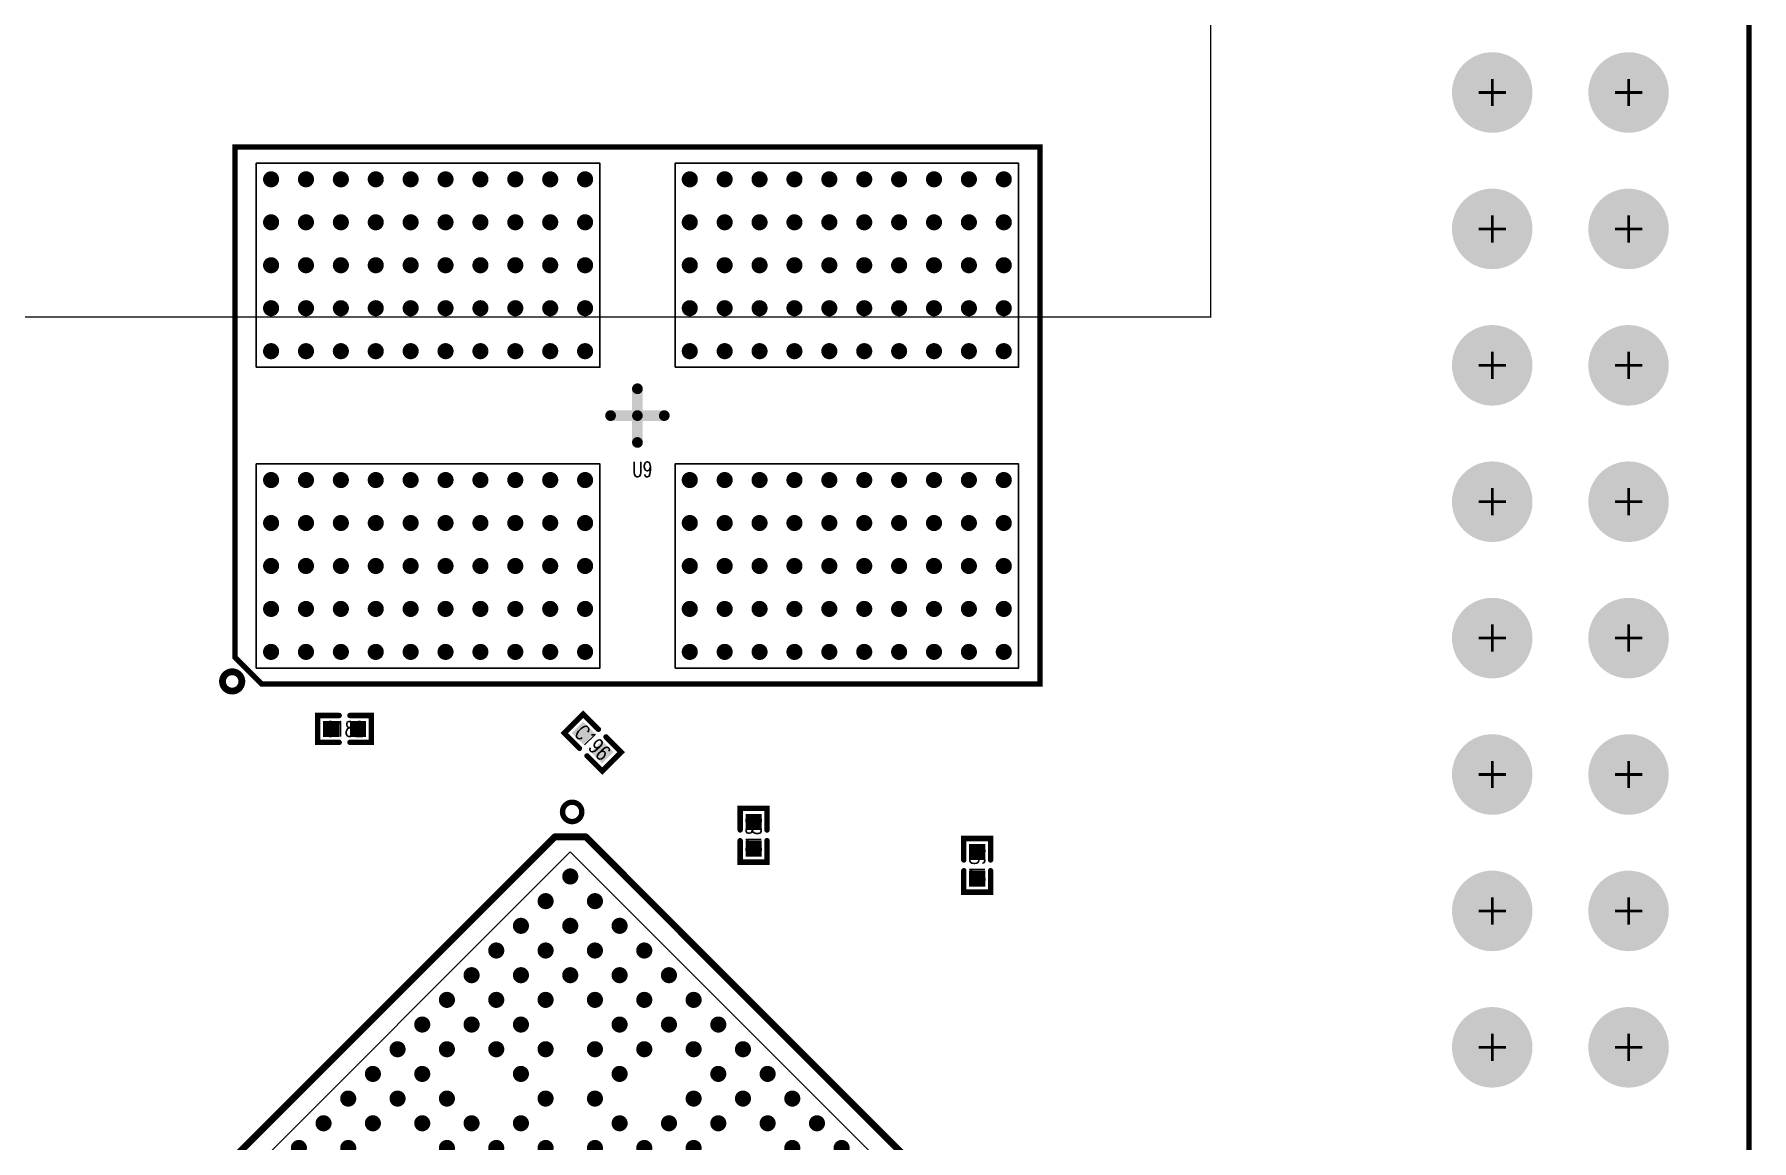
# Model space of a CAD drawing. Extents: x -54.9 to 3.9, y -25.5 to 62.3.
# Drawn here: x -28.43 to 3.57, y 18.37 to 38.97 of the extents above; entities that cross this region are included whole.
import ezdxf
from ezdxf.enums import TextEntityAlignment as Align

# ---------------------------------------------------------------- set-up
doc = ezdxf.new("R2010")
doc.units = 0
doc.linetypes.add('KEEPOUT_00001000$0', pattern=[2, 1, 1])
for name, color, linetype in [('BOARD_OUTLINE_00', 255, 'CONTINUOUS'), ('DRIL_NPLTE_THRU_01', 3, 'CONTINUOUS'), ('DRIL_NPLTE_THRU_02', 176, 'CONTINUOUS'), ('DRIL_NPLTE_THRU_03', 222, 'CONTINUOUS'), ('DRIL_NPLTE_THRU_04', 34, 'CONTINUOUS'), ('DRIL_NPLTE_THRU_05', 171, 'CONTINUOUS'), ('DRIL_NPLTE_THRU_06', 186, 'CONTINUOUS'), ('DRIL_NPLTE_THRU_07', 6, 'CONTINUOUS'), ('DRIL_NPLTE_THRU_08', 2, 'CONTINUOUS'), ('DRIL_PLTE_THRU_01', 3, 'CONTINUOUS'), ('DRIL_PLTE_THRU_02', 176, 'CONTINUOUS'), ('DRIL_PLTE_THRU_03', 222, 'CONTINUOUS'), ('DRIL_PLTE_THRU_04', 34, 'CONTINUOUS'), ('DRIL_PLTE_THRU_05', 171, 'CONTINUOUS'), ('DRIL_PLTE_THRU_06', 186, 'CONTINUOUS'), ('DRIL_PLTE_THRU_07', 6, 'CONTINUOUS'), ('DRIL_PLTE_THRU_08', 2, 'CONTINUOUS'), ('DRIL_SYMBOL', 255, 'CONTINUOUS'), ('KEEPOUT_01', 4, 'CONTINUOUS'), ('PADS_BOT', 56, 'CONTINUOUS'), ('PADS_INNER', 96, 'CONTINUOUS'), ('PADS_TOP', 96, 'CONTINUOUS'), ('PADS_XR_123', 3, 'CONTINUOUS'), ('PART_NAME_126', 6, 'CONTINUOUS'), ('PART_TOP_2DLINE_00', 254, 'CONTINUOUS'), ('PART_TOP_2DLINE_01', 254, 'CONTINUOUS'), ('PART_TOP_2DLINE_126', 254, 'CONTINUOUS')]:
    doc.layers.add(name, color=color, linetype=linetype)
doc.styles.add('W0$04', font='simplex', dxfattribs={"width": 0.75})

# ---------------------------------------------------------------- blocks, each defined once
blk = doc.blocks.new('BOARD_1')
at = {"layer": 'BOARD_OUTLINE_00', "const_width": 0.1}
blk.add_lwpolyline([(2.96515, 77.63739, 0.41421356), (-0.03411, 74.63813), (-0.03411, -4.3651, 0.41421356), (2.96515, -7.36436), (52.96851, -7.36436, 0.41421356), (55.96777, -4.3651), (55.96777, 74.63813, 0.41421356), (52.96851, 77.63739)], format="xyb", close=True, dxfattribs=at)
blk = doc.blocks.new('SMOOTH_0$127')
at = {"const_width": 0.0635}
blk.add_lwpolyline([(-0.03175, 0, 1), (0.03175, 0, 1)], format="xyb", close=True, dxfattribs=at)
blk = doc.blocks.new('PART_BODY_TOP_154')
at = {"layer": 'KEEPOUT_01', "linetype": 'KEEPOUT_00001000$0'}
blk.add_lwpolyline([(-9.1, 9.1), (9.05, 9.1), (9.05, -9.1), (-9.1, -9.1)], close=True, dxfattribs=at)
at = {"layer": 'PART_TOP_2DLINE_00', "const_width": 0.127}
for points in [[(-9.095, 9.5), (-9.5, 9.095)], [(-9.095, 9.5), (9.5, 9.5)], [(9.5, 9.5), (9.5, -9.5)], [(-9.5, -9.5), (-9.5, 9.095)], [(9.5, -9.5), (-9.5, -9.5)]]:
    blk.add_lwpolyline(points, dxfattribs=at)
at = {"layer": 'PART_TOP_2DLINE_01', "const_width": 0.1}
blk.add_lwpolyline([(-9.78, 9.65, 1), (-9.42, 9.65, 1)], format="xyb", close=True, dxfattribs=at)
at = {"layer": 'PART_TOP_2DLINE_00'}
for p in [(-9.095, 9.5), (-9.095, 9.5), (9.5, 9.5), (9.5, 9.5), (-9.5, 9.095), (-9.5, 9.095), (-9.5, -9.5), (-9.5, -9.5), (9.5, -9.5), (9.5, -9.5)]:
    blk.add_blockref('SMOOTH_0$127', p, dxfattribs=at)
blk = doc.blocks.new('DRIL_HOLE_0')
blk.add_lwpolyline([(0, 0, 1), (0, 0, 1)], format="xyb", close=True)
blk = doc.blocks.new('PAD_1')
blk.add_lwpolyline([(0, 0, 1), (0, 0, 1)], format="xyb", close=True)
blk = doc.blocks.new('PAD_3')
at = {"const_width": 0.15}
blk.add_lwpolyline([(0, -0.075, 1), (0, 0.075, 1)], format="xyb", close=True, dxfattribs=at)
blk = doc.blocks.new('STK_TOP_377')
at = {"layer": 'DRIL_PLTE_THRU_01'}
blk.add_blockref('DRIL_HOLE_0', (0, 0), dxfattribs=at)
at = {"layer": 'DRIL_PLTE_THRU_02'}
blk.add_blockref('DRIL_HOLE_0', (0, 0), dxfattribs=at)
at = {"layer": 'DRIL_PLTE_THRU_03'}
blk.add_blockref('DRIL_HOLE_0', (0, 0), dxfattribs=at)
at = {"layer": 'DRIL_PLTE_THRU_04'}
blk.add_blockref('DRIL_HOLE_0', (0, 0), dxfattribs=at)
at = {"layer": 'DRIL_PLTE_THRU_05'}
blk.add_blockref('DRIL_HOLE_0', (0, 0), dxfattribs=at)
at = {"layer": 'DRIL_PLTE_THRU_06'}
blk.add_blockref('DRIL_HOLE_0', (0, 0), dxfattribs=at)
at = {"layer": 'DRIL_PLTE_THRU_07'}
blk.add_blockref('DRIL_HOLE_0', (0, 0), dxfattribs=at)
at = {"layer": 'DRIL_PLTE_THRU_08'}
blk.add_blockref('DRIL_HOLE_0', (0, 0), dxfattribs=at)
at = {"layer": 'PADS_BOT'}
blk.add_blockref('PAD_1', (0, 0), dxfattribs=at)
at = {"layer": 'PADS_INNER'}
blk.add_blockref('PAD_1', (0, 0), dxfattribs=at)
at = {"layer": 'PADS_TOP'}
blk.add_blockref('PAD_3', (0, 0), dxfattribs=at)
at = {"layer": 'PADS_XR_123'}
blk.add_blockref('PAD_3', (0, 0), dxfattribs=at)
blk = doc.blocks.new('SYM_TOP_4')
for name, p in [('PART_BODY_TOP_154', (0, 0)), ('STK_TOP_377', (-8.775, 8.775)), ('STK_TOP_377', (-8.125, 8.775)), ('STK_TOP_377', (-7.475, 8.775)), ('STK_TOP_377', (-6.825, 8.775)), ('STK_TOP_377', (-6.175, 8.775)), ('STK_TOP_377', (-5.525, 8.775)), ('STK_TOP_377', (-4.875, 8.775)), ('STK_TOP_377', (-4.225, 8.775)), ('STK_TOP_377', (-3.575, 8.775)), ('STK_TOP_377', (-2.925, 8.775)), ('STK_TOP_377', (-2.275, 8.775)), ('STK_TOP_377', (-1.625, 8.775)), ('STK_TOP_377', (-8.775, 8.125)), ('STK_TOP_377', (-8.125, 8.125)), ('STK_TOP_377', (-7.475, 8.125)), ('STK_TOP_377', (-6.825, 8.125)), ('STK_TOP_377', (-6.175, 8.125)), ('STK_TOP_377', (-5.525, 8.125)), ('STK_TOP_377', (-4.875, 8.125)), ('STK_TOP_377', (-4.225, 8.125)), ('STK_TOP_377', (-3.575, 8.125)), ('STK_TOP_377', (-2.925, 8.125)), ('STK_TOP_377', (-2.275, 8.125)), ('STK_TOP_377', (-8.775, 7.475)), ('STK_TOP_377', (-8.125, 7.475)), ('STK_TOP_377', (-7.475, 7.475)), ('STK_TOP_377', (-6.825, 7.475)), ('STK_TOP_377', (-6.175, 7.475)), ('STK_TOP_377', (-5.525, 7.475)), ('STK_TOP_377', (-4.225, 7.475)), ('STK_TOP_377', (-3.575, 7.475)), ('STK_TOP_377', (-8.775, 6.825)), ('STK_TOP_377', (-8.125, 6.825)), ('STK_TOP_377', (-7.475, 6.825)), ('STK_TOP_377', (-6.175, 6.825)), ('STK_TOP_377', (-5.525, 6.825)), ('STK_TOP_377', (-4.225, 6.825)), ('STK_TOP_377', (-3.575, 6.825)), ('STK_TOP_377', (-8.775, 6.175)), ('STK_TOP_377', (-8.125, 6.175)), ('STK_TOP_377', (-7.475, 6.175)), ('STK_TOP_377', (-6.825, 6.175)), ('STK_TOP_377', (-5.525, 6.175)), ('STK_TOP_377', (-4.875, 6.175)), ('STK_TOP_377', (-4.225, 6.175)), ('STK_TOP_377', (-8.775, 5.525)), ('STK_TOP_377', (-8.125, 5.525)), ('STK_TOP_377', (-7.475, 5.525)), ('STK_TOP_377', (-6.825, 5.525)), ('STK_TOP_377', (-6.175, 5.525)), ('STK_TOP_377', (-4.875, 5.525)), ('STK_TOP_377', (-8.775, 4.875)), ('STK_TOP_377', (-8.125, 4.875)), ('STK_TOP_377', (-6.175, 4.875)), ('STK_TOP_377', (-5.525, 4.875)), ('STK_TOP_377', (-8.775, 4.225)), ('STK_TOP_377', (-8.125, 4.225)), ('STK_TOP_377', (-7.475, 4.225)), ('STK_TOP_377', (-6.825, 4.225)), ('STK_TOP_377', (-6.175, 4.225)), ('STK_TOP_377', (-8.775, 3.575)), ('STK_TOP_377', (-8.125, 3.575)), ('STK_TOP_377', (-7.475, 3.575)), ('STK_TOP_377', (-6.825, 3.575)), ('STK_TOP_377', (-8.775, 2.925)), ('STK_TOP_377', (-8.125, 2.925)), ('STK_TOP_377', (-8.775, 2.275)), ('STK_TOP_377', (-8.125, 2.275)), ('STK_TOP_377', (-8.775, 1.625))]:
    blk.add_blockref(name, p)
blk = doc.blocks.new('PART_TOP_1')
blk.add_blockref('SYM_TOP_4', (0, 0))
blk = doc.blocks.new('SMOOTH_0$1')
at = {"const_width": 0.05}
blk.add_lwpolyline([(-0.025, 0, 1), (0.025, 0, 1)], format="xyb", close=True, dxfattribs=at)
blk = doc.blocks.new('PART_BODY_TOP_164')
at = {"layer": 'PART_TOP_2DLINE_126', "const_width": 0.1}
for points in [[(-0.1, 0.25), (-0.5, 0.25), (-0.5, -0.25), (-0.1, -0.25)], [(0.1, 0.25), (0.5, 0.25), (0.5, -0.25), (0.1, -0.25)]]:
    blk.add_lwpolyline(points, dxfattribs=at)
at = {"layer": 'PART_TOP_2DLINE_126'}
for p in [(-0.5, 0.25), (-0.1, 0.25), (0.1, 0.25), (0.5, 0.25), (-0.5, -0.25), (-0.1, -0.25), (0.1, -0.25), (0.5, -0.25)]:
    blk.add_blockref('SMOOTH_0$1', p, dxfattribs=at)
blk = doc.blocks.new('PAD_13')
at = {"const_width": 0.3}
blk.add_lwpolyline([(-0.15, 0), (0.15, 0)], dxfattribs=at)
blk = doc.blocks.new('STK_TOP_408')
at = {"layer": 'DRIL_NPLTE_THRU_01'}
blk.add_blockref('DRIL_HOLE_0', (0, 0), dxfattribs=at)
at = {"layer": 'DRIL_NPLTE_THRU_02'}
blk.add_blockref('DRIL_HOLE_0', (0, 0), dxfattribs=at)
at = {"layer": 'DRIL_NPLTE_THRU_03'}
blk.add_blockref('DRIL_HOLE_0', (0, 0), dxfattribs=at)
at = {"layer": 'DRIL_NPLTE_THRU_04'}
blk.add_blockref('DRIL_HOLE_0', (0, 0), dxfattribs=at)
at = {"layer": 'DRIL_NPLTE_THRU_05'}
blk.add_blockref('DRIL_HOLE_0', (0, 0), dxfattribs=at)
at = {"layer": 'DRIL_NPLTE_THRU_06'}
blk.add_blockref('DRIL_HOLE_0', (0, 0), dxfattribs=at)
at = {"layer": 'DRIL_NPLTE_THRU_07'}
blk.add_blockref('DRIL_HOLE_0', (0, 0), dxfattribs=at)
at = {"layer": 'DRIL_NPLTE_THRU_08'}
blk.add_blockref('DRIL_HOLE_0', (0, 0), dxfattribs=at)
at = {"layer": 'PADS_BOT'}
blk.add_blockref('PAD_1', (0, 0), dxfattribs=at)
at = {"layer": 'PADS_INNER'}
blk.add_blockref('PAD_1', (0, 0), dxfattribs=at)
at = {"layer": 'PADS_TOP'}
blk.add_blockref('PAD_13', (0, 0), dxfattribs=at)
blk = doc.blocks.new('SYM_TOP_9')
for name, p in [('PART_BODY_TOP_164', (0, 0)), ('STK_TOP_408', (-0.25, 0)), ('STK_TOP_408', (0.25, 0))]:
    blk.add_blockref(name, p)
blk = doc.blocks.new('PART_TOP_240')
blk.add_blockref('SYM_TOP_9', (0, 0))
at = {"layer": 'PART_NAME_126', "style": 'W0$04', "width": 0.75}
blk.add_text('C182', height=0.28, rotation=180, dxfattribs=at).set_placement((0, 0), align=Align.MIDDLE_CENTER)
blk = doc.blocks.new('PART_TOP_244')
blk.add_blockref('SYM_TOP_9', (0, 0))
at = {"layer": 'PART_NAME_126', "style": 'W0$04', "width": 0.75}
blk.add_text('C188', height=0.28, dxfattribs=at).set_placement((0, 0), align=Align.MIDDLE_CENTER)
blk = doc.blocks.new('PART_TOP_251')
blk.add_blockref('SYM_TOP_9', (0, 0))
at = {"layer": 'PART_NAME_126', "style": 'W0$04', "width": 0.75}
blk.add_text('C195', height=0.28, rotation=180, dxfattribs=at).set_placement((0, 0), align=Align.MIDDLE_CENTER)
blk = doc.blocks.new('PART_TOP_252')
blk.add_blockref('SYM_TOP_9', (0, 0))
at = {"layer": 'PART_NAME_126', "style": 'W0$04', "width": 0.75}
blk.add_text('C196', height=0.28, dxfattribs=at).set_placement((0, 0), align=Align.MIDDLE_CENTER)
blk = doc.blocks.new('SMOOTH_0$199898')
at = {"const_width": 0.099949}
blk.add_lwpolyline([(-0.049974, 0, 1), (0.049974, 0, 1)], format="xyb", close=True, dxfattribs=at)
blk = doc.blocks.new('PART_BODY_TOP_155')
at = {"layer": 'KEEPOUT_01', "linetype": 'KEEPOUT_00001000$0'}
for points in [[(-4.7, 7.1), (-0.9, 7.1), (-0.9, 0.7), (-4.7, 0.7)], [(0.9, 7.1), (4.7, 7.1), (4.7, 0.7), (0.9, 0.7)], [(-4.7, -0.7), (-0.9, -0.7), (-0.9, -7.1), (-4.7, -7.1)], [(0.9, -0.7), (4.7, -0.7), (4.7, -7.1), (0.9, -7.1)]]:
    blk.add_lwpolyline(points, close=True, dxfattribs=at)
at = {"layer": 'PART_TOP_2DLINE_00', "const_width": 0.1}
blk.add_lwpolyline([(-5, 7), (-4.5, 7.5), (5, 7.5), (5, -7.5), (-5, -7.5)], close=True, dxfattribs=at)
at = {"layer": 'PART_TOP_2DLINE_00', "const_width": 0.2}
for points in [[(0, 0), (0, 0.5)], [(-0.5, 0), (0, 0)], [(0, 0), (0.5, 0)], [(0, -0.5), (0, 0)]]:
    blk.add_lwpolyline(points, dxfattribs=at)
at = {"layer": 'PART_TOP_2DLINE_01', "const_width": 0.127}
blk.add_lwpolyline([(-5.13, 7.55, 1), (-4.77, 7.55, 1)], format="xyb", close=True, dxfattribs=at)
at = {"layer": 'PART_TOP_2DLINE_00'}
for name, p in [('SMOOTH_0$1', (-4.5, 7.5)), ('SMOOTH_0$1', (5, 7.5)), ('SMOOTH_0$1', (-5, 7)), ('SMOOTH_0$199898', (0, 0.5)), ('SMOOTH_0$199898', (-0.5, 0)), ('SMOOTH_0$199898', (0, 0)), ('SMOOTH_0$199898', (0, 0)), ('SMOOTH_0$199898', (0, 0)), ('SMOOTH_0$199898', (0, 0)), ('SMOOTH_0$199898', (0.5, 0)), ('SMOOTH_0$199898', (0, -0.5)), ('SMOOTH_0$1', (-5, -7.5)), ('SMOOTH_0$1', (5, -7.5))]:
    blk.add_blockref(name, p, dxfattribs=at)
blk = doc.blocks.new('SYM_TOP_34')
for name, p in [('PART_BODY_TOP_155', (0, 0)), ('STK_TOP_377', (-4.400042, 6.82498)), ('STK_TOP_377', (-3.599942, 6.82498)), ('STK_TOP_377', (-2.800096, 6.82498)), ('STK_TOP_377', (-1.999996, 6.82498)), ('STK_TOP_377', (-1.199896, 6.82498)), ('STK_TOP_377', (1.199896, 6.82498)), ('STK_TOP_377', (1.999996, 6.82498)), ('STK_TOP_377', (2.800096, 6.82498)), ('STK_TOP_377', (3.599942, 6.82498)), ('STK_TOP_377', (4.400042, 6.82498)), ('STK_TOP_377', (-4.400042, 6.174994)), ('STK_TOP_377', (-3.599942, 6.174994)), ('STK_TOP_377', (-2.800096, 6.174994)), ('STK_TOP_377', (-1.999996, 6.174994)), ('STK_TOP_377', (-1.199896, 6.174994)), ('STK_TOP_377', (1.199896, 6.174994)), ('STK_TOP_377', (1.999996, 6.174994)), ('STK_TOP_377', (2.800096, 6.174994)), ('STK_TOP_377', (3.599942, 6.174994)), ('STK_TOP_377', (4.400042, 6.174994)), ('STK_TOP_377', (-4.400042, 5.525008)), ('STK_TOP_377', (-3.599942, 5.525008)), ('STK_TOP_377', (-2.800096, 5.525008)), ('STK_TOP_377', (-1.999996, 5.525008)), ('STK_TOP_377', (-1.199896, 5.525008)), ('STK_TOP_377', (1.199896, 5.525008)), ('STK_TOP_377', (1.999996, 5.525008)), ('STK_TOP_377', (2.800096, 5.525008)), ('STK_TOP_377', (3.599942, 5.525008)), ('STK_TOP_377', (4.400042, 5.525008)), ('STK_TOP_377', (-4.400042, 4.875022)), ('STK_TOP_377', (-3.599942, 4.875022)), ('STK_TOP_377', (-2.800096, 4.875022)), ('STK_TOP_377', (-1.999996, 4.875022)), ('STK_TOP_377', (-1.199896, 4.875022)), ('STK_TOP_377', (1.199896, 4.875022)), ('STK_TOP_377', (1.999996, 4.875022)), ('STK_TOP_377', (2.800096, 4.875022)), ('STK_TOP_377', (3.599942, 4.875022)), ('STK_TOP_377', (4.400042, 4.875022)), ('STK_TOP_377', (-4.400042, 4.225036)), ('STK_TOP_377', (-3.599942, 4.225036)), ('STK_TOP_377', (-2.800096, 4.225036)), ('STK_TOP_377', (-1.999996, 4.225036)), ('STK_TOP_377', (-1.199896, 4.225036)), ('STK_TOP_377', (1.199896, 4.225036)), ('STK_TOP_377', (1.999996, 4.225036)), ('STK_TOP_377', (2.800096, 4.225036)), ('STK_TOP_377', (3.599942, 4.225036)), ('STK_TOP_377', (4.400042, 4.225036)), ('STK_TOP_377', (-4.400042, 3.57505)), ('STK_TOP_377', (-3.599942, 3.57505)), ('STK_TOP_377', (-2.800096, 3.57505)), ('STK_TOP_377', (-1.999996, 3.57505)), ('STK_TOP_377', (-1.199896, 3.57505)), ('STK_TOP_377', (1.199896, 3.57505)), ('STK_TOP_377', (1.999996, 3.57505)), ('STK_TOP_377', (2.800096, 3.57505)), ('STK_TOP_377', (3.599942, 3.57505)), ('STK_TOP_377', (4.400042, 3.57505)), ('STK_TOP_377', (-4.400042, 2.925064)), ('STK_TOP_377', (-3.599942, 2.925064)), ('STK_TOP_377', (-2.800096, 2.925064)), ('STK_TOP_377', (-1.999996, 2.925064)), ('STK_TOP_377', (-1.199896, 2.925064)), ('STK_TOP_377', (1.199896, 2.925064)), ('STK_TOP_377', (1.999996, 2.925064)), ('STK_TOP_377', (2.800096, 2.925064)), ('STK_TOP_377', (3.599942, 2.925064)), ('STK_TOP_377', (4.400042, 2.925064)), ('STK_TOP_377', (-4.400042, 2.275078)), ('STK_TOP_377', (-3.599942, 2.275078)), ('STK_TOP_377', (-2.800096, 2.275078)), ('STK_TOP_377', (-1.999996, 2.275078)), ('STK_TOP_377', (-1.199896, 2.275078)), ('STK_TOP_377', (1.199896, 2.275078)), ('STK_TOP_377', (1.999996, 2.275078)), ('STK_TOP_377', (2.800096, 2.275078)), ('STK_TOP_377', (3.599942, 2.275078)), ('STK_TOP_377', (4.400042, 2.275078)), ('STK_TOP_377', (-4.400042, 1.625092)), ('STK_TOP_377', (-3.599942, 1.625092)), ('STK_TOP_377', (-2.800096, 1.625092)), ('STK_TOP_377', (-1.999996, 1.625092)), ('STK_TOP_377', (-1.199896, 1.625092)), ('STK_TOP_377', (1.199896, 1.625092)), ('STK_TOP_377', (1.999996, 1.625092)), ('STK_TOP_377', (2.800096, 1.625092)), ('STK_TOP_377', (3.599942, 1.625092)), ('STK_TOP_377', (4.400042, 1.625092)), ('STK_TOP_377', (-4.400042, 0.975106)), ('STK_TOP_377', (-3.599942, 0.975106)), ('STK_TOP_377', (-2.800096, 0.975106)), ('STK_TOP_377', (-1.999996, 0.975106)), ('STK_TOP_377', (-1.199896, 0.975106)), ('STK_TOP_377', (1.199896, 0.975106)), ('STK_TOP_377', (1.999996, 0.975106)), ('STK_TOP_377', (2.800096, 0.975106)), ('STK_TOP_377', (3.599942, 0.975106)), ('STK_TOP_377', (4.400042, 0.975106)), ('STK_TOP_377', (-4.400042, -0.975106)), ('STK_TOP_377', (-3.599942, -0.975106)), ('STK_TOP_377', (-2.800096, -0.975106)), ('STK_TOP_377', (-1.999996, -0.975106)), ('STK_TOP_377', (-1.199896, -0.975106)), ('STK_TOP_377', (1.199896, -0.975106)), ('STK_TOP_377', (1.999996, -0.975106)), ('STK_TOP_377', (2.800096, -0.975106)), ('STK_TOP_377', (3.599942, -0.975106)), ('STK_TOP_377', (4.400042, -0.975106)), ('STK_TOP_377', (-4.400042, -1.625092)), ('STK_TOP_377', (-3.599942, -1.625092)), ('STK_TOP_377', (-2.800096, -1.625092)), ('STK_TOP_377', (-1.999996, -1.625092)), ('STK_TOP_377', (-1.199896, -1.625092)), ('STK_TOP_377', (1.199896, -1.625092)), ('STK_TOP_377', (1.999996, -1.625092)), ('STK_TOP_377', (2.800096, -1.625092)), ('STK_TOP_377', (3.599942, -1.625092)), ('STK_TOP_377', (4.400042, -1.625092)), ('STK_TOP_377', (-4.400042, -2.275078)), ('STK_TOP_377', (-3.599942, -2.275078)), ('STK_TOP_377', (-2.800096, -2.275078)), ('STK_TOP_377', (-1.999996, -2.275078)), ('STK_TOP_377', (-1.199896, -2.275078)), ('STK_TOP_377', (1.199896, -2.275078)), ('STK_TOP_377', (1.999996, -2.275078)), ('STK_TOP_377', (2.800096, -2.275078)), ('STK_TOP_377', (3.599942, -2.275078)), ('STK_TOP_377', (4.400042, -2.275078)), ('STK_TOP_377', (-4.400042, -2.925064)), ('STK_TOP_377', (-3.599942, -2.925064)), ('STK_TOP_377', (-2.800096, -2.925064)), ('STK_TOP_377', (-1.999996, -2.925064)), ('STK_TOP_377', (-1.199896, -2.925064)), ('STK_TOP_377', (1.199896, -2.925064)), ('STK_TOP_377', (1.999996, -2.925064)), ('STK_TOP_377', (2.800096, -2.925064)), ('STK_TOP_377', (3.599942, -2.925064)), ('STK_TOP_377', (4.400042, -2.925064)), ('STK_TOP_377', (-4.400042, -3.57505)), ('STK_TOP_377', (-3.599942, -3.57505)), ('STK_TOP_377', (-2.800096, -3.57505)), ('STK_TOP_377', (-1.999996, -3.57505)), ('STK_TOP_377', (-1.199896, -3.57505)), ('STK_TOP_377', (1.199896, -3.57505)), ('STK_TOP_377', (1.999996, -3.57505)), ('STK_TOP_377', (2.800096, -3.57505)), ('STK_TOP_377', (3.599942, -3.57505)), ('STK_TOP_377', (4.400042, -3.57505)), ('STK_TOP_377', (-4.400042, -4.225036)), ('STK_TOP_377', (-3.599942, -4.225036)), ('STK_TOP_377', (-2.800096, -4.225036)), ('STK_TOP_377', (-1.999996, -4.225036)), ('STK_TOP_377', (-1.199896, -4.225036)), ('STK_TOP_377', (1.199896, -4.225036)), ('STK_TOP_377', (1.999996, -4.225036)), ('STK_TOP_377', (2.800096, -4.225036)), ('STK_TOP_377', (3.599942, -4.225036)), ('STK_TOP_377', (4.400042, -4.225036)), ('STK_TOP_377', (-4.400042, -4.875022)), ('STK_TOP_377', (-3.599942, -4.875022)), ('STK_TOP_377', (-2.800096, -4.875022)), ('STK_TOP_377', (-1.999996, -4.875022)), ('STK_TOP_377', (-1.199896, -4.875022)), ('STK_TOP_377', (1.199896, -4.875022)), ('STK_TOP_377', (1.999996, -4.875022)), ('STK_TOP_377', (2.800096, -4.875022)), ('STK_TOP_377', (3.599942, -4.875022)), ('STK_TOP_377', (4.400042, -4.875022)), ('STK_TOP_377', (-4.400042, -5.525008)), ('STK_TOP_377', (-3.599942, -5.525008)), ('STK_TOP_377', (-2.800096, -5.525008)), ('STK_TOP_377', (-1.999996, -5.525008)), ('STK_TOP_377', (-1.199896, -5.525008)), ('STK_TOP_377', (1.199896, -5.525008)), ('STK_TOP_377', (1.999996, -5.525008)), ('STK_TOP_377', (2.800096, -5.525008)), ('STK_TOP_377', (3.599942, -5.525008)), ('STK_TOP_377', (4.400042, -5.525008)), ('STK_TOP_377', (-4.400042, -6.174994)), ('STK_TOP_377', (-3.599942, -6.174994)), ('STK_TOP_377', (-2.800096, -6.174994)), ('STK_TOP_377', (-1.999996, -6.174994)), ('STK_TOP_377', (-1.199896, -6.174994)), ('STK_TOP_377', (1.199896, -6.174994)), ('STK_TOP_377', (1.999996, -6.174994)), ('STK_TOP_377', (2.800096, -6.174994)), ('STK_TOP_377', (3.599942, -6.174994)), ('STK_TOP_377', (4.400042, -6.174994)), ('STK_TOP_377', (-4.400042, -6.82498)), ('STK_TOP_377', (-3.599942, -6.82498)), ('STK_TOP_377', (-2.800096, -6.82498)), ('STK_TOP_377', (-1.999996, -6.82498)), ('STK_TOP_377', (-1.199896, -6.82498)), ('STK_TOP_377', (1.199896, -6.82498)), ('STK_TOP_377', (1.999996, -6.82498)), ('STK_TOP_377', (2.800096, -6.82498)), ('STK_TOP_377', (3.599942, -6.82498)), ('STK_TOP_377', (4.400042, -6.82498))]:
    blk.add_blockref(name, p)
blk = doc.blocks.new('PART_TOP_292')
blk.add_blockref('SYM_TOP_34', (0, 0))
at = {"layer": 'PART_NAME_126', "style": 'W0$04', "width": 0.75}
blk.add_text('U9', height=0.28, rotation=270, dxfattribs=at).set_placement((-0.998, -0.09), align=Align.MIDDLE_CENTER)
blk = doc.blocks.new('SMOOTH_0$0254')
at = {"const_width": 0.0127}
blk.add_lwpolyline([(-0.00635, 0, 1), (0.00635, 0, 1)], format="xyb", close=True, dxfattribs=at)
blk = doc.blocks.new('PART_BODY_TOP_165')
at = {"layer": 'PART_TOP_2DLINE_126', "const_width": 0.0254}
blk.add_lwpolyline([(-10.97, 4.84), (10.97, 4.84), (10.97, -31.58), (-10.97, -31.58)], close=True, dxfattribs=at)
at = {"layer": 'PART_TOP_2DLINE_126'}
blk.add_blockref('SMOOTH_0$0254', (-10.97, -31.58), dxfattribs=at)
blk = doc.blocks.new('SYM_TOP_48')
blk.add_blockref('PART_BODY_TOP_165', (0, 0))
blk = doc.blocks.new('PART_TOP_432')
blk.add_blockref('SYM_TOP_48', (0, 0))
blk = doc.blocks.new('DRIL_SYMBOL_0$9')
at = {"layer": 'DRIL_SYMBOL', "const_width": 0.0508}
for points in [[(-0.254, 0), (0.254, 0)], [(0, -0.254), (0, 0.254)]]:
    blk.add_lwpolyline(points, dxfattribs=at)
blk = doc.blocks.new('DRIL_HOLE_0$9')
at = {"const_width": 0.45}
blk.add_lwpolyline([(-0.225, 0, 1), (0.225, 0, 1)], format="xyb", close=True, dxfattribs=at)
blk.add_blockref('DRIL_SYMBOL_0$9', (0, 0))
blk = doc.blocks.new('PAD_67')
at = {"const_width": 0.575}
blk.add_lwpolyline([(0, -0.2875, 1), (0, 0.2875, 1)], format="xyb", close=True, dxfattribs=at)
blk = doc.blocks.new('PAD_38')
at = {"const_width": 0.75}
blk.add_lwpolyline([(0, -0.375, 1), (0, 0.375, 1)], format="xyb", close=True, dxfattribs=at)
blk = doc.blocks.new('STK_TOP_184')
at = {"layer": 'DRIL_PLTE_THRU_01'}
blk.add_blockref('DRIL_HOLE_0$9', (0, 0), dxfattribs=at)
at = {"layer": 'DRIL_PLTE_THRU_02'}
blk.add_blockref('DRIL_HOLE_0$9', (0, 0), dxfattribs=at)
at = {"layer": 'DRIL_PLTE_THRU_03'}
blk.add_blockref('DRIL_HOLE_0$9', (0, 0), dxfattribs=at)
at = {"layer": 'DRIL_PLTE_THRU_04'}
blk.add_blockref('DRIL_HOLE_0$9', (0, 0), dxfattribs=at)
at = {"layer": 'DRIL_PLTE_THRU_05'}
blk.add_blockref('DRIL_HOLE_0$9', (0, 0), dxfattribs=at)
at = {"layer": 'DRIL_PLTE_THRU_06'}
blk.add_blockref('DRIL_HOLE_0$9', (0, 0), dxfattribs=at)
at = {"layer": 'DRIL_PLTE_THRU_07'}
blk.add_blockref('DRIL_HOLE_0$9', (0, 0), dxfattribs=at)
at = {"layer": 'DRIL_PLTE_THRU_08'}
blk.add_blockref('DRIL_HOLE_0$9', (0, 0), dxfattribs=at)
at = {"layer": 'PADS_BOT'}
blk.add_blockref('PAD_38', (0, 0), dxfattribs=at)
at = {"layer": 'PADS_INNER'}
blk.add_blockref('PAD_67', (0, 0), dxfattribs=at)
at = {"layer": 'PADS_TOP'}
blk.add_blockref('PAD_38', (0, 0), dxfattribs=at)
blk = doc.blocks.new('SYM_TOP_70')
for p in [(15.24, 0), (17.78, 0), (20.32, 0), (22.86, 0), (25.4, 0), (27.94, 0), (30.48, 0), (33.02, 0), (15.24, -2.54), (17.78, -2.54), (20.32, -2.54), (22.86, -2.54), (25.4, -2.54), (27.94, -2.54), (30.48, -2.54), (33.02, -2.54)]:
    blk.add_blockref('STK_TOP_184', p)
blk = doc.blocks.new('PART_TOP_805')
blk.add_blockref('SYM_TOP_70', (0, 0))

msp = doc.modelspace()

# ---------------------------------------------------------------- block references
msp.add_blockref('BOARD_1', (-52.45, -16.15))
for name, p, rotation in [('PART_TOP_432', (-38.091, 44.676), 90), ('PART_TOP_805', (1.275, 53.124), 270), ('PART_TOP_292', (-17.18964, 31.8675), 90), ('PART_TOP_240', (-22.64571, 26.0329), 180), ('PART_TOP_252', (-18.02291, 25.7789), 315), ('PART_TOP_1', (-18.441, 10.876), 315), ('PART_TOP_244', (-15.02571, 24.0517), 90), ('PART_TOP_251', (-10.86011, 23.4929), 270)]:
    msp.add_blockref(name, p, dxfattribs=dict(rotation=rotation))

doc.saveas('drawing.dxf')
